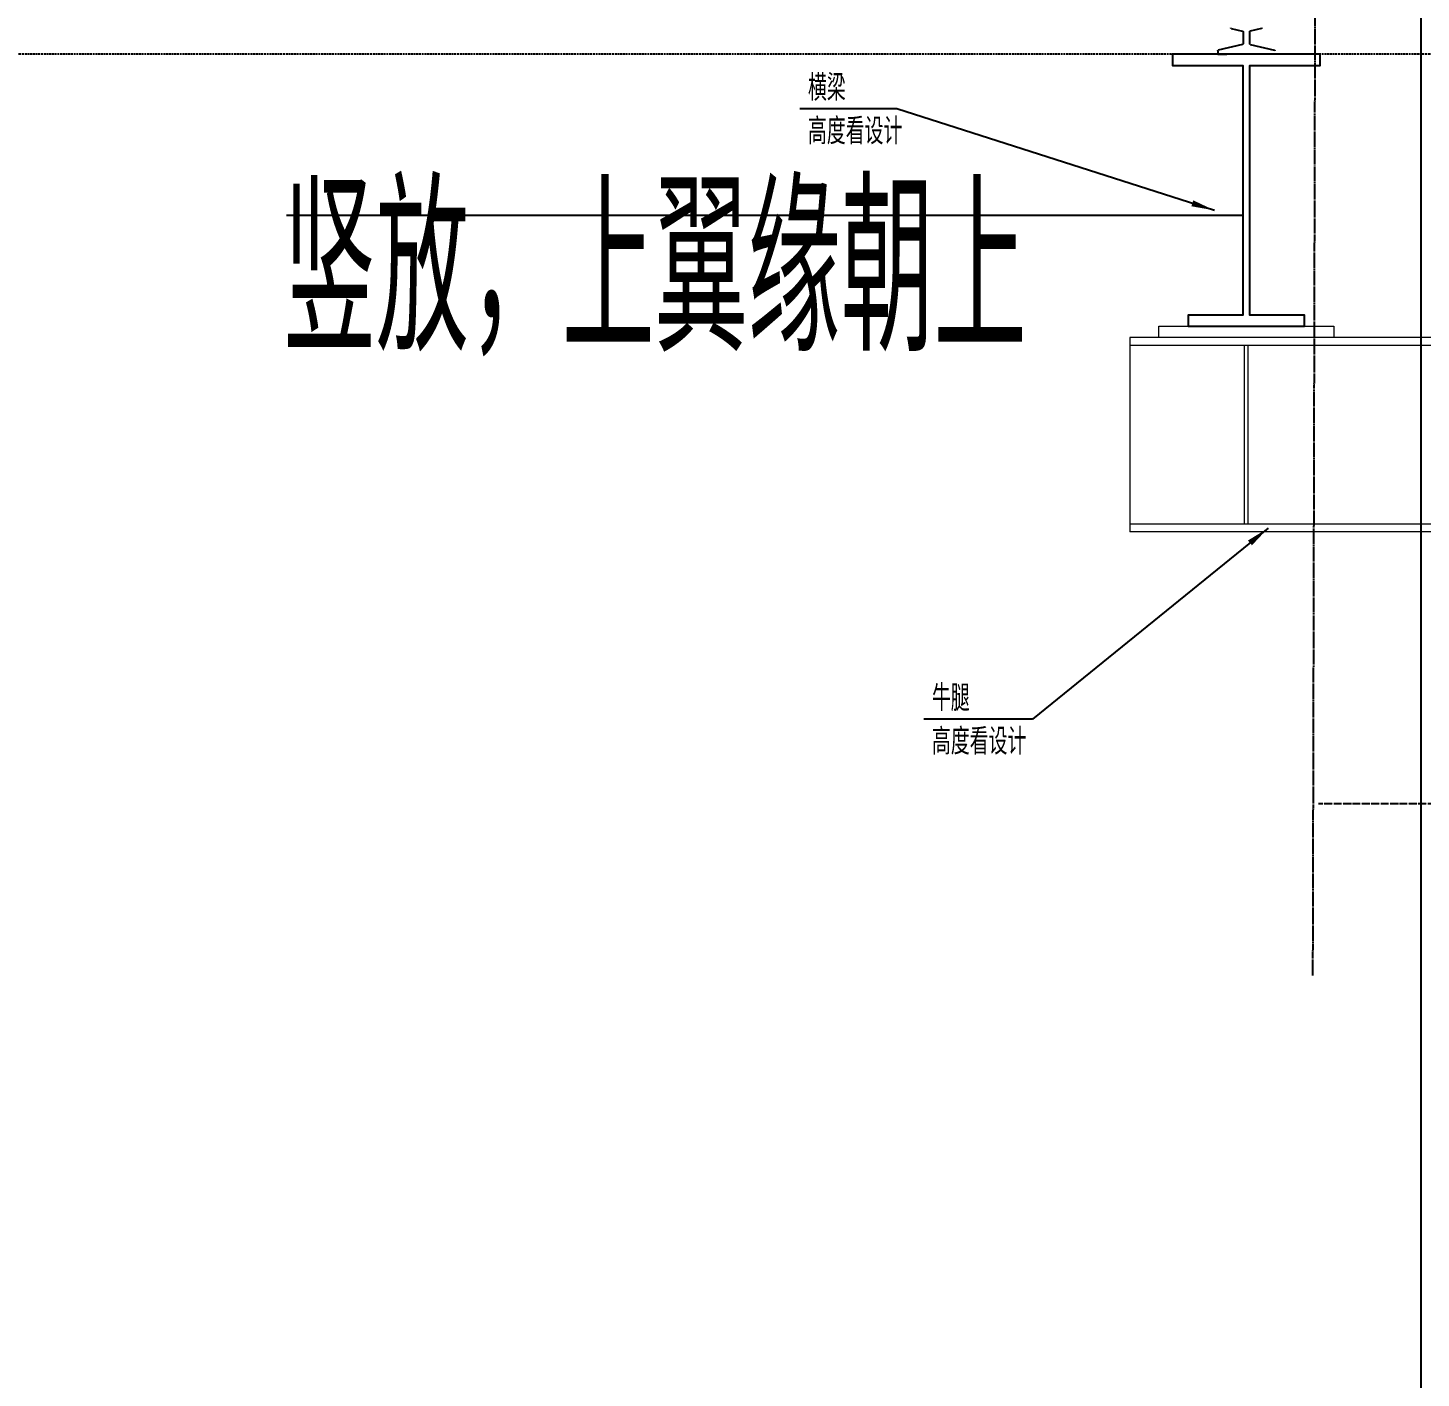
# Model space of a CAD drawing. Extents: x -1899985 to 1774885, y 556286 to 2175695.
# Drawn here: x -1706997 to -1703410, y 572779 to 576255 of the extents above; entities that cross this region are included whole.
import ezdxf
from ezdxf.enums import TextEntityAlignment as Align

# ---------------------------------------------------------------- set-up
doc = ezdxf.new("R2010")
doc.units = 0
doc.header["$LTSCALE"] = 10
doc.header["$MEASUREMENT"] = 0
for name, pattern in [('20剖面图$0$__DASH', [0.35, 0.25, -0.1]), ('20剖面图$0$DASH', [0.35, 0.25, -0.1]), ('20剖面图$0$DOTE', [2.42, 2, -0.2, 0.02, -0.2]), ('20剖面图$0$HIDDEN', [0.375, 0.25, -0.125])]:
    doc.linetypes.add(name, pattern=pattern)
for name, color, linetype in [('20剖面图$0$A-AXIS-DOTE', 14, '20剖面图$0$DOTE'), ('20剖面图$0$A-LIN-V', 9, 'Continuous'), ('20剖面图$0$COLUMN', 9, 'Continuous'), ('20剖面图$0$CRANE', 11, '20剖面图$0$HIDDEN'), ('20剖面图$0$PUB_TEXT', 7, 'Continuous'), ('20剖面图$0$S-SGJ', 21, 'Continuous'), ('20剖面图$0$建-引出', 3, 'Continuous'), ('A-LIN-V', 9, 'Continuous')]:
    doc.layers.add(name, color=color, linetype=linetype)
doc.layers.add('20剖面图$0$S-bkl', color=4, linetype='Continuous', lineweight=0)
doc.styles.add('20剖面图$0$A-STANDARD', font='SIMPLEX', dxfattribs={"bigfont": 'GBCBIG'})
doc.styles.add('20剖面图$0$TSSD_Rein', font='tj-romans1.shx', dxfattribs={"width": 0.7, "bigfont": 'tj-hztxt.shx'})

# ---------------------------------------------------------------- blocks, each defined once
blk = doc.blocks.new('20剖面图$0$G$C845E5159')
at = {"layer": '20剖面图$0$COLUMN'}
for points in [[(300, 700), (300, -11000), (-300, -11000), (-300, 700), (300, 700)], [(16800, 700), (16800, -11000), (16200, -11000), (16200, 700), (16800, 700)]]:
    blk.add_lwpolyline(points, dxfattribs=at)
blk = doc.blocks.new('20剖面图$0$3243243')
at = {"color": 6, "linetype": '20剖面图$0$DASH'}
blk.add_line((1562425.4, 577182.5), (1562434.8, 573190), dxfattribs=at)
at = {"color": 4, "ltscale": 0.5}
for p, q in [((1562566.7, 575628.3), (1562595.8, 575621.6)), ((1562597, 575620.1), (1562597, 575588.5)), ((1562613.8, 575620.1), (1562613.8, 575588.5)), ((1562644.1, 575628.3), (1562615, 575621.6)), ((1562531.8, 575562.3), (1562655.4, 575562.3)), ((1562595.8, 575587), (1562533, 575572.5)), ((1562615, 575587), (1562677.8, 575572.5)), ((1562679, 575562.3), (1562655.4, 575562.3)), ((1562679, 575570.9), (1562679, 575562.3))]:
    blk.add_line(p, q, dxfattribs=at)
for centre, start, end in [((1562567.1, 575629.8), 180, 257), ((1562595.4, 575620.1), 0, 77), ((1562615.4, 575620.1), 103, 180), ((1562643.7, 575629.8), 283, 0), ((1562533.4, 575570.9), 103, 180), ((1562595.4, 575588.5), 283, 0), ((1562615.4, 575588.5), 180, 257), ((1562677.4, 575570.9), 0, 77)]:
    blk.add_arc(centre, 1.57, start, end, dxfattribs=at)
blk = doc.blocks.new('20剖面图$0$b234swerwr')
at = {"layer": '20剖面图$0$CRANE', "linetype": 'ByBlock', "ltscale": 2}
blk.add_lwpolyline([(-1562665.4, 575562.3), (-1563045.4, 575562.3), (-1563045.4, 575532.6), (-1562864.4, 575532.6), (-1562864.4, 574890.3), (-1563005.4, 574890.3), (-1563005.4, 574862.3), (-1562705.4, 574862.3), (-1562705.4, 574890.3), (-1562846.4, 574890.3), (-1562846.4, 575532.6), (-1562665.4, 575532.6), (-1562665.4, 575562.3)], dxfattribs=at)
at = {"layer": '20剖面图$0$S-bkl'}
for p, q in [((-1561805.4, 574832.3), (-1563155.4, 574832.3)), ((-1561805.4, 574812.3), (-1563155.4, 574812.3)), ((-1562860.4, 574352.3), (-1562860.4, 574812.3)), ((-1562850.4, 574352.3), (-1562850.4, 574812.3)), ((-1561805.4, 574352.3), (-1563155.4, 574352.3)), ((-1561805.4, 574332.3), (-1563155.4, 574332.3))]:
    blk.add_line(p, q, dxfattribs=at)
blk.add_lwpolyline([(-1562630.4, 574832.3), (-1563080.4, 574832.3), (-1563080.4, 574862.3), (-1562630.4, 574862.3)], close=True, dxfattribs=at)
blk.add_lwpolyline([(-1563155.4, 574832.3), (-1563155.4, 574332.3)], dxfattribs=at)
at = {"layer": '20剖面图$0$S-SGJ'}
blk.add_line((-1565326.5, 575147.5), (-1562864.4, 575147.5), dxfattribs=at)
at = {"layer": '20剖面图$0$建-引出', "color": 4}
for p, q in [((-1563755, 575421), (-1564005, 575421)), ((-1562937.3, 575160), (-1563755, 575421)), ((-1562799.5, 574341.8), (-1563405.8, 573850)), ((-1563405.8, 573850), (-1563685.8, 573850))]:
    blk.add_line(p, q, dxfattribs=at)
for points in [[(-1562937.3, 575160, 0, 16, 0), (-1562994.5, 575178.2, 0, 0, 0)], [(-1562799.5, 574341.8, 0, 16, 0), (-1562846.1, 574304, 0, 0, 0)]]:
    blk.add_lwpolyline(points, format="xyseb", dxfattribs=at)
at = {"layer": '20剖面图$0$A-LIN-V', "xscale": -1}
blk.add_blockref('20剖面图$0$3243243', (-250, 0), dxfattribs=at)
at = {"layer": '20剖面图$0$PUB_TEXT', "style": '20剖面图$0$A-STANDARD'}
for s, p in [('横梁', (-1563984, 575442)), ('高度看设计', (-1563984, 575330)), ('牛腿', (-1563664.8, 573871)), ('高度看设计', (-1563664.8, 573759))]:
    blk.add_text(s, height=67.52, dxfattribs=at).set_placement(p)
at = {"layer": '20剖面图$0$S-SGJ', "style": '20剖面图$0$TSSD_Rein', "width": 0.6}
blk.add_text('竖放，上翼缘朝上', height=420, dxfattribs=at).set_placement((-1564378.4, 574671.6), align=Align.BOTTOM_CENTER)
blk = doc.blocks.new('20剖面图$0$53456465')
at = {"layer": '20剖面图$0$A-AXIS-DOTE'}
blk.add_line((-1751807.1, 574476.7), (-1753124.7, 574476.7), dxfattribs=at)
blk = doc.blocks.new('20剖面图')
at = {"layer": '20剖面图$0$A-AXIS-DOTE', "linetype": '20剖面图$0$__DASH', "ltscale": 2}
blk.add_line((-1670110.4, 576187.3), (-1772486.1, 576187.3), dxfattribs=at)
at = {"layer": '20剖面图$0$A-LIN-V'}
for name, p in [('20剖面图$0$G$C845E5159', (-1719610.4, 579257.5)), ('20剖面图$0$G$C845E5159', (-1703110.4, 579257.5)), ('20剖面图$0$b234swerwr', (-141005, 625))]:
    blk.add_blockref(name, p, dxfattribs=at)
blk.add_blockref('20剖面图$0$53456465', (49450, -219.2), dxfattribs=at)

msp = doc.modelspace()

# ---------------------------------------------------------------- block references
at = {"layer": 'A-LIN-V'}
msp.add_blockref('20剖面图', (0, 0), dxfattribs=at)

doc.saveas('drawing.dxf')
